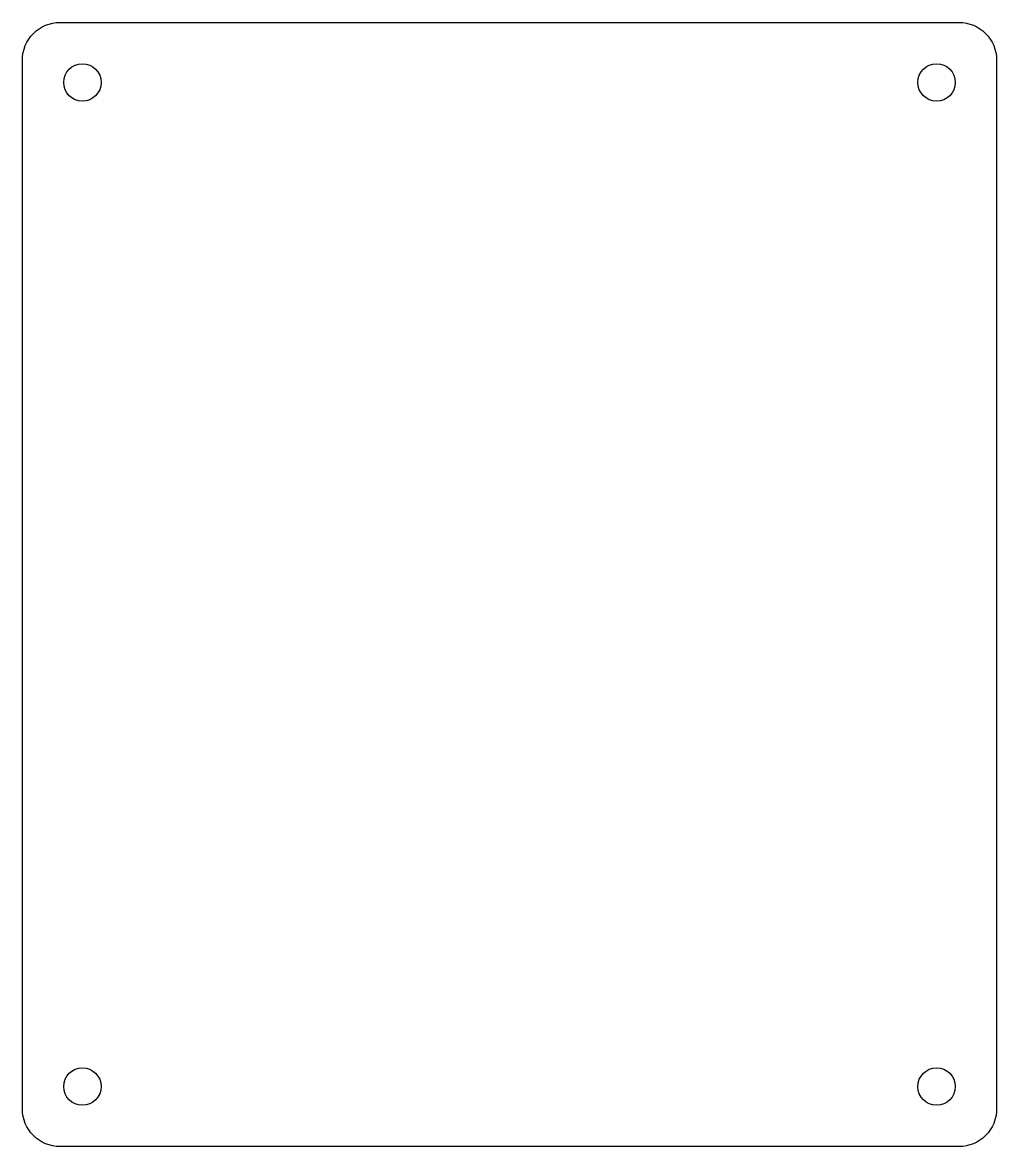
# Model space of a CAD drawing. Header units: millimetres. Extents: x -83 to 47, y -75 to 75.
import ezdxf

# ---------------------------------------------------------------- set-up
doc = ezdxf.new("R2010")
doc.units = ezdxf.units.MM
doc.layers.get('0').update_dxf_attribs({"linetype": 'CONTINUOUS'})

msp = doc.modelspace()

# ---------------------------------------------------------------- linework, layer by layer
msp.add_lwpolyline([(42, 75, -0.414214), (47, 70), (47, -70, -0.414214), (42, -75), (-78, -75, -0.414214), (-83, -70), (-83, 70, -0.414214), (-78, 75)], format="xyb", close=True)
for centre in [(-75, 67), (39, 67), (-75, -67), (39, -67)]:
    msp.add_circle(centre, 2.5)

doc.saveas('drawing.dxf')
